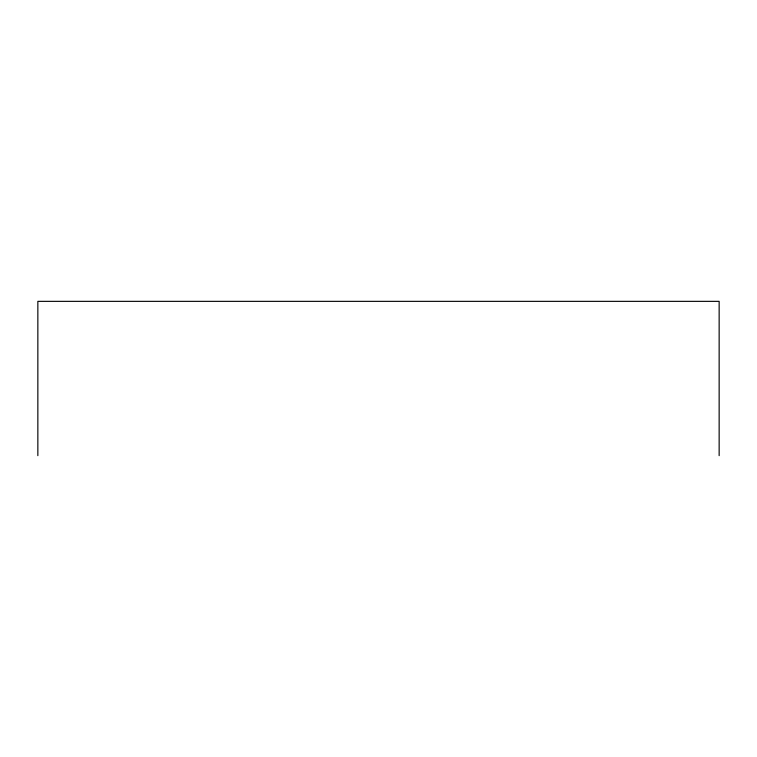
<?xml version="1.0" encoding="UTF-8"?>
<svg xmlns="http://www.w3.org/2000/svg" width="757" height="757" viewBox="0 0 757 757"><rect width="100%" height="100%" fill="white"/><g stroke="black" fill="none" stroke-linecap="round" stroke-linejoin="round"><path stroke-width="1.14" d="M719.15 455.648L719.15 301.352L37.85 301.352L37.85 455.648"/></g></svg>
